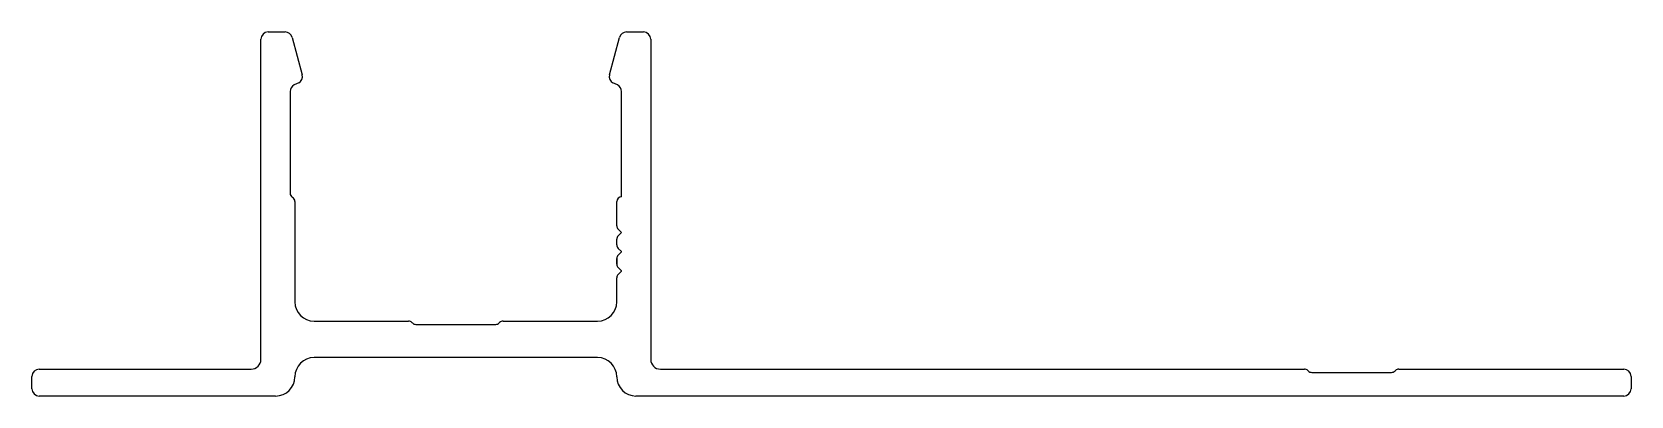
# Model space of a CAD drawing. Header units: inches. Extents: x -32.5 to 50.7, y 0.1 to 19.
import ezdxf

# ---------------------------------------------------------------- set-up
doc = ezdxf.new("R2010")
doc.units = ezdxf.units.IN
doc.header["$MEASUREMENT"] = 0
doc.layers.add('1', color=7, linetype='Continuous')

msp = doc.modelspace()

# ---------------------------------------------------------------- linework, layer by layer
at = {"layer": '1', "color": 7, "linetype": 'Continuous'}
for p, q in [((-20.548, 1.955), (-20.548, 18.625)), ((-20.168, 19.005), (-19.288, 19.005)), ((-18.921, 18.723), (-18.397, 16.769)), ((-2.414, 16.769), (-1.891, 18.723)), ((-1.524, 19.005), (-0.643, 19.005)), ((-0.263, 18.625), (-0.263, 1.955)), ((-19.028, 15.905), (-19.028, 10.613)), ((-18.581, 16.362), (-18.817, 16.245)), ((-1.994, 16.245), (-2.231, 16.362)), ((-1.783, 10.43), (-1.783, 15.905)), ((-18.778, 10.176), (-18.778, 4.955)), ((-2.033, 8.919), (-2.033, 10.176)), ((-1.789, 8.571), (-1.96, 8.742)), ((-1.96, 8.389), (-1.789, 8.56)), ((-2.033, 7.919), (-2.033, 8.212)), ((-1.789, 7.571), (-1.96, 7.742)), ((-1.96, 7.389), (-1.789, 7.56)), ((-2.033, 6.919), (-2.033, 7.212)), ((-2.033, 7.212), (-2.033, 6.919)), ((-2.033, 6.919), (-2.033, 7.212)), ((-2.033, 7.212), (-2.033, 6.919)), ((-2.033, 6.919), (-2.033, 7.212)), ((-1.789, 6.571), (-1.96, 6.742)), ((-2.033, 6.212), (-2.033, 6.212)), ((-2.033, 6.212), (-2.033, 6.212)), ((-2.033, 4.955), (-2.033, 6.212)), ((-1.96, 6.389), (-1.789, 6.56)), ((-17.778, 3.955), (-12.866, 3.955)), ((-12.687, 3.881), (-12.665, 3.859)), ((-12.486, 3.785), (-8.326, 3.785)), ((-8.146, 3.859), (-8.125, 3.881)), ((-7.946, 3.955), (-3.033, 3.955)), ((-3.033, 2.055), (-17.778, 2.055)), ((-32.456, 0.435), (-32.456, 1.075)), ((-32.076, 1.455), (-21.048, 1.455)), ((0.237, 1.455), (33.742, 1.455)), ((33.921, 1.381), (33.942, 1.359)), ((34.122, 1.285), (38.281, 1.285)), ((38.461, 1.359), (38.483, 1.381)), ((38.661, 1.455), (50.357, 1.455)), ((50.737, 1.075), (50.737, 0.435)), ((-19.778, 0.055), (-32.076, 0.055)), ((50.357, 0.055), (-1.033, 0.055))]:
    msp.add_line(p, q, dxfattribs=at)
for centre, radius, start, end in [((-20.168, 18.625), 0.38, 90, 180), ((-19.288, 18.625), 0.38, 15.00043, 90), ((-1.524, 18.625), 0.38, 90, 164.99957), ((-0.643, 18.625), 0.38, 360, 90), ((-18.738, 16.678), 0.353, 296.37838, 15.00043), ((-2.074, 16.678), 0.353, 164.99957, 243.62162), ((-18.648, 15.905), 0.38, 116.37838, 180), ((-2.163, 15.905), 0.38, 0, 63.62162), ((-18.774, 10.613), 0.254, 180, 239.47768), ((-19.032, 10.176), 0.254, 360, 59.47768), ((-1.779, 10.176), 0.254, 90.90233, 180), ((-1.783, 8.919), 0.25, 180, 225), ((-1.783, 8.212), 0.25, 135, 180), ((-1.795, 8.565), 0.008, 315, 45), ((-1.783, 7.919), 0.25, 180, 225), ((-1.795, 7.565), 0.008, 315, 45), ((-1.783, 7.212), 0.25, 135, 180), ((-1.783, 6.919), 0.25, 180, 225), ((-1.783, 6.212), 0.25, 135, 180), ((-1.795, 6.565), 0.008, 315, 45), ((-17.778, 4.955), 1, 180, 270), ((-3.033, 4.955), 1, 270, 0), ((-12.866, 3.702), 0.253, 45, 90), ((-12.486, 4.039), 0.254, 225, 270), ((-8.326, 4.039), 0.254, 270, 315), ((-7.946, 3.702), 0.253, 90, 135), ((-21.048, 1.955), 0.5, 270, 0), ((-17.778, 1.055), 1, 90, 180), ((-3.033, 1.055), 1, 360, 90), ((0.237, 1.955), 0.5, 180, 270), ((-32.076, 1.075), 0.38, 90, 180), ((-19.778, 1.055), 1, 270, 360), ((-1.033, 1.055), 1, 180, 270), ((33.742, 1.202), 0.253, 45, 90), ((34.122, 1.539), 0.254, 225, 270), ((38.281, 1.539), 0.254, 270, 315), ((38.661, 1.202), 0.253, 90, 135), ((50.357, 1.075), 0.38, 360, 90), ((-32.076, 0.435), 0.38, 180, 270), ((50.357, 0.435), 0.38, 270, 360)]:
    msp.add_arc(centre, radius, start, end, dxfattribs=at)

doc.saveas('drawing.dxf')
